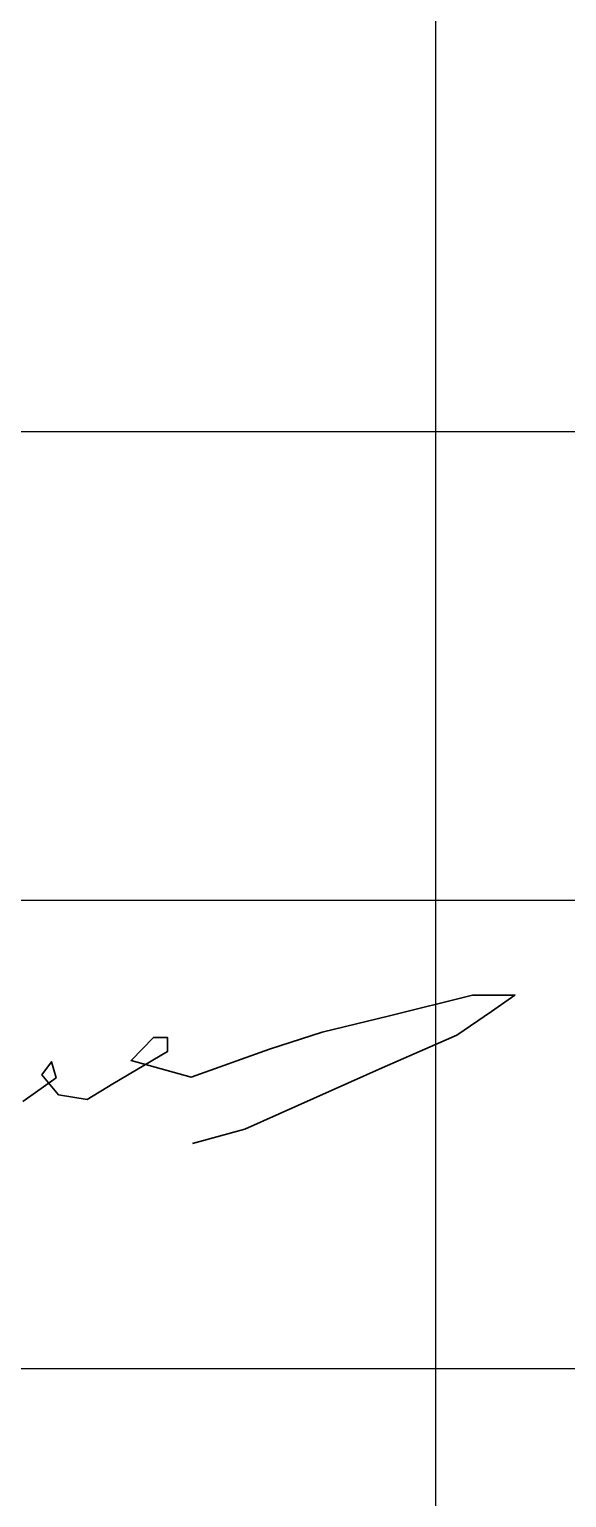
# Model space of a CAD drawing. Header units: millimetres. Extents: x 1321639 to 1366864, y -922319 to -736703.
# Drawn here: x 1352928 to 1353501, y -796465 to -794898 of the extents above; entities that cross this region are included whole.
import ezdxf

# ---------------------------------------------------------------- set-up
doc = ezdxf.new("R2010")
doc.units = ezdxf.units.MM

# ---------------------------------------------------------------- blocks, each defined once
blk = doc.blocks.new('dfvdvbvrtb')
at = {"lineweight": 25, "ltscale": 15}
for p, q in [((1509614.6, -146488.7), (1509614.6, -140991.5)), ((1504124.8, -142987.5), (1510617.1, -142987.5)), ((1504124.8, -143487.5), (1510617.1, -143487.5)), ((1504124.8, -143987.5), (1510617.1, -143987.5))]:
    blk.add_line(p, q, dxfattribs=at)
at = {"color": 7, "lineweight": 30}
blk.add_lwpolyline([(1509174.2, -143702.5), (1509209.5, -143677.1), (1509204.6, -143659.9), (1509194.4, -143673.8), (1509212, -143695.2), (1509242.8, -143700.1), (1509269.9, -143683.7), (1509328.2, -143649.2), (1509328.2, -143634), (1509313.4, -143634), (1509289.6, -143658.6), (1509353.7, -143676.3), (1509437, -143646.5), (1509493.3, -143628.5), (1509565, -143610.8), (1509653.7, -143588.9), (1509698.9, -143588.9), (1509673.8, -143606.3), (1509637, -143631.7), (1509557.2, -143666.4), (1509410.9, -143732), (1509354.9, -143747.1)], dxfattribs=at)

msp = doc.modelspace()

# ---------------------------------------------------------------- block references
msp.add_blockref('dfvdvbvrtb', (-156253.108, -652339.944))

doc.saveas('drawing.dxf')
